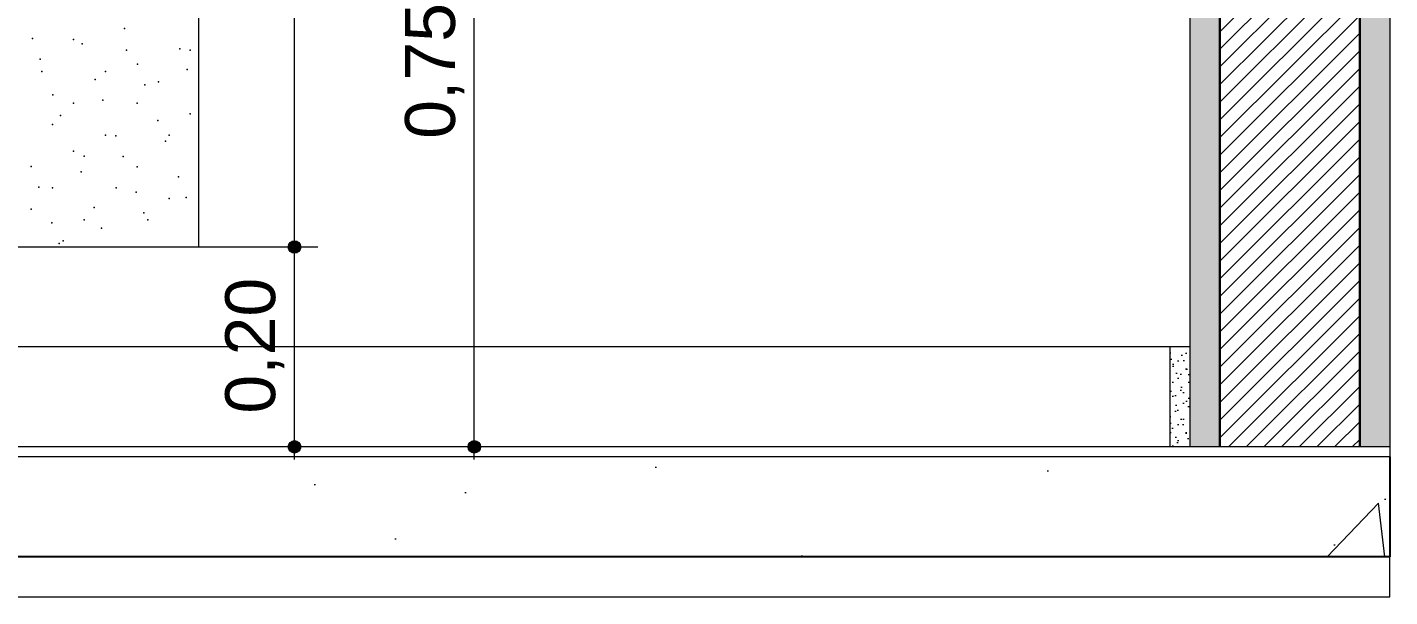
# Model space of a CAD drawing. Header units: metres. Extents: x -1.9 to 95.3, y -2.2 to 2.5.
# Drawn here: x 30.198 to 31.562, y -2.225 to -1.655 of the extents above; entities that cross this region are included whole.
import ezdxf

# ---------------------------------------------------------------- set-up
doc = ezdxf.new("R2010")
doc.units = ezdxf.units.M
doc.header["$MEASUREMENT"] = 0
doc.layers.add('COTAS CORTE', color=7, linetype='Continuous')
doc.layers.add('PAREDE CONSTRUIR', color=7, linetype='Continuous')
for name, color, linetype, lineweight, true_color in [('COTAS CORTE_Caneta_No__25', 7, 'Continuous', 13, 0x982312), ('LAJES.EST_Caneta_No__254', 7, 'Continuous', 0, 0xd1c9ad), ('LAJES.EST_Caneta_No__97', 7, 'Continuous', 13, 0x6b6b6b), ('PAREDE.ARQ_Caneta_No__97', 7, 'Continuous', 13, 0x6b6b6b), ('PISO - Rodapé_Caneta_No__97', 7, 'Continuous', 13, 0x6b6b6b)]:
    doc.layers.add(name, color=color, linetype=linetype, lineweight=lineweight, true_color=true_color)
for name, color, linetype, lineweight in [('LAJES.EST_Caneta_No__241', 7, 'Continuous', 13), ('LAJES.EST_Caneta_No__4', 7, 'Continuous', 25), ('LAJES.EST_Caneta_No__7', 7, 'Continuous', 13), ('PAREDE CONSTRUIR_Caneta_No__241', 7, 'Continuous', 13), ('PAREDE CONSTRUIR_Caneta_No__3', 7, 'Continuous', 30), ('PAREDE.ARQ_Caneta_No__241', 7, 'Continuous', 13), ('PISO - Rodapé_Caneta_No__11', 7, 'Continuous', 5)]:
    doc.layers.add(name, color=color, linetype=linetype, lineweight=lineweight)
doc.styles.add('GENERATED_STYLE_1', font='arial.ttf')
doc.dimstyles.new('GENERATED_STYLE__2', dxfattribs={"dimtxt": 0.05, "dimasz": 0.02375, "dimexe": 0.18, "dimexo": 0.267183, "dimgap": 0, "dimtad": 1, "dimzin": 0, "dimdsep": 46, "dimtxsty": 'GENERATED_STYLE_1', "dimblk": 'ARROWHEAD_11', "dimblk1": 'ARROWHEAD_11', "dimblk2": 'ARROWHEAD_11', "dimcen": 0.09, "dimclrd": 256, "dimclre": 256, "dimclrt": 256, "dimadec": 0, "dimazin": 0, "dimtfac": 1, "dimtdec": 4, "dimtmove": 0, "dimatfit": 3, "dimfxl": 0, "dimtolj": 1, "dimtzin": 0, "dimarcsym": 0})
pattern_1 = [(45, (-25.23893, -1.575), (-0.159099, 0.159099), [0, -0.15, 0, -0.225]), (110, (-24.73893, -1.575), (0.2114308, 0.0769545), [0, -0.11, 0, -0.19])]
pattern_2 = [(50, (-25.23893, -2.075), (-0.546554, 0.0478173), [0.05715, -0.62865]), (355, (-25.2389, -2.075), (-0.10573, 0.5731705), [0.04572, -0.502922]), (100.4514, (-25.1934, -2.079), (0.4408237, 0.5253533), [0.04857, -0.534271]), (46.1842, (-25.2389, -1.9226), (-0.813237, 0.126127), [0.085725, -0.942975]), (96.6356, (-25.17116, -1.9331), (0.712212, 0.742278), [0.072855, -0.801407]), (351.1842, (-25.2389, -1.9226), (0.712212, 0.742278), [0.06858, -0.754379]), (21, (-25.16273, -1.9607), (-0.454843, 0.3067956), [0.05715, -0.62865]), (326, (-25.1627, -1.9607), (0.185406, 0.552564), [0.04572, -0.50292]), (71.4514, (-25.1248, -1.98627), (0.6402493, 0.2457683), [0.04857, -0.53427]), (37.5, (-25.23893, -2.075), (0.0092658, 0.2536651), [0, -0.496824, 0, -0.51054, 0, -0.504825]), (7.5, (-25.23893, -2.075), (0.200459, 0.3005417), [0, -0.291084, 0, -0.485394, 0, -0.192405]), (327.5, (-25.40885, -2.075), (-0.4067718, 0.0171862), [0, -0.1905, 0, -0.59436, 0, -0.78867]), (317.5, (-25.48505, -2.075), (0.4443875, 0.0762795), [0, -0.24765, 0, -0.394716, 0, -0.56007])]

# ---------------------------------------------------------------- blocks, each defined once
blk = doc.blocks.new('*D107', base_point=(-25.2389, -2.075))
at = {"layer": 'COTAS CORTE_Caneta_No__25', "linetype": 'Continuous', "lineweight": 13, "true_color": 0x982312}
for points in [[(30.4589, -1.875), (30.4594, -1.8774), (30.4607, -1.8794), (30.4628, -1.8808), (30.4652, -1.8812), (30.4676, -1.8808), (30.4696, -1.8794), (30.4709, -1.8774), (30.4714, -1.875), (30.4709, -1.8726), (30.4696, -1.8706), (30.4676, -1.8692), (30.4652, -1.8687), (30.4628, -1.8692), (30.4607, -1.8706), (30.4594, -1.8726)], [(30.4589, -2.075), (30.4594, -2.0774), (30.4607, -2.0794), (30.4628, -2.0808), (30.4652, -2.0812), (30.4676, -2.0808), (30.4696, -2.0794), (30.4709, -2.0774), (30.4714, -2.075), (30.4709, -2.0726), (30.4696, -2.0706), (30.4676, -2.0692), (30.4652, -2.0687), (30.4628, -2.0692), (30.4607, -2.0706), (30.4594, -2.0726)]]:
    blk.add_hatch(color=24, dxfattribs=at).paths.add_polyline_path(points)
at = {"layer": 'COTAS CORTE_Caneta_No__25', "color": 24, "linetype": 'Continuous', "lineweight": 13, "true_color": 0x982312}
for p, q in [((30.4589, -1.875), (30.198, -1.875)), ((30.4652, -2.0687), (30.4652, -1.8812)), ((30.4886, -1.875), (30.4714, -1.875)), ((30.4589, -2.075), (30.4417, -2.075)), ((30.4652, -2.0875), (30.4652, -2.0812)), ((30.7323, -2.075), (30.4714, -2.075))]:
    blk.add_line(p, q, dxfattribs=at)
for centre in [(30.4652, -1.875), (30.4652, -2.075)]:
    blk.add_circle(centre, 0.00625, dxfattribs=at)
at = {"layer": 'COTAS CORTE_Caneta_No__25', "color": 24, "lineweight": 13, "true_color": 0x982312, "insert": (30.4552, -2.0417), "char_height": 0.05, "attachment_point": 7, "rotation": 90, "style": 'GENERATED_STYLE_1'}
blk.add_mtext('\\A1;{\\pql;\\fArial|b0|i0|c0|p0;\\W1.000000;0,20}', dxfattribs=at)
blk = doc.blocks.new('ARROWHEAD_11')
at = {"color": 0, "linetype": 'Continuous', "lineweight": 0}
blk.add_line((0, 0), (-1, 0), dxfattribs=at)
at = {"color": 0, "linetype": 'Continuous', "lineweight": 0, "const_width": 0.25, "flags": 128}
blk.add_lwpolyline([(-0.125, 0, 1), (0.125, 0, 1)], format="xyb", close=True, dxfattribs=at)
blk = doc.blocks.new('*D108', base_point=(-25.2389, -2.075))
at = {"layer": 'COTAS CORTE_Caneta_No__25', "linetype": 'Continuous', "lineweight": 13, "true_color": 0x982312}
for points in [[(30.4589, -0.075), (30.4594, -0.0774), (30.4607, -0.0794), (30.4628, -0.0808), (30.4652, -0.0812), (30.4676, -0.0808), (30.4696, -0.0794), (30.4709, -0.0774), (30.4714, -0.075), (30.4709, -0.0726), (30.4696, -0.0706), (30.4676, -0.0692), (30.4652, -0.0687), (30.4628, -0.0692), (30.4607, -0.0706), (30.4594, -0.0726)], [(30.4589, -1.875), (30.4594, -1.8774), (30.4607, -1.8794), (30.4628, -1.8808), (30.4652, -1.8812), (30.4676, -1.8808), (30.4696, -1.8794), (30.4709, -1.8774), (30.4714, -1.875), (30.4709, -1.8726), (30.4696, -1.8706), (30.4676, -1.8692), (30.4652, -1.8687), (30.4628, -1.8692), (30.4607, -1.8706), (30.4594, -1.8726)]]:
    blk.add_hatch(color=24, dxfattribs=at).paths.add_polyline_path(points)
at = {"layer": 'COTAS CORTE_Caneta_No__25', "color": 24, "linetype": 'Continuous', "lineweight": 13, "true_color": 0x982312}
for p, q in [((30.4652, -0.0687), (30.4652, -0.0625)), ((30.4589, -0.075), (30.198, -0.075)), ((30.4652, -1.8687), (30.4652, -0.0812)), ((30.4886, -0.075), (30.4714, -0.075))]:
    blk.add_line(p, q, dxfattribs=at)
blk.add_circle((30.4652, -0.075), 0.00625, dxfattribs=at)
at = {"layer": 'COTAS CORTE_Caneta_No__25', "color": 24, "lineweight": 13, "true_color": 0x982312, "insert": (30.4552, -1.0417), "char_height": 0.05, "attachment_point": 7, "rotation": 90, "style": 'GENERATED_STYLE_1'}
blk.add_mtext('\\A1;{\\pql;\\fArial|b0|i0|c0|p0;\\W1.000000;1,80}', dxfattribs=at)
blk = doc.blocks.new('*D109', base_point=(-25.2389, -2.075))
at = {"layer": 'COTAS CORTE_Caneta_No__25', "linetype": 'Continuous', "lineweight": 13, "true_color": 0x982312}
for points in [[(30.639, -1.325), (30.6395, -1.3274), (30.6408, -1.3294), (30.6429, -1.3308), (30.6452, -1.3312), (30.6476, -1.3308), (30.6497, -1.3294), (30.651, -1.3274), (30.6515, -1.325), (30.651, -1.3226), (30.6497, -1.3206), (30.6476, -1.3192), (30.6452, -1.3187), (30.6429, -1.3192), (30.6408, -1.3206), (30.6395, -1.3226)], [(30.639, -2.075), (30.6395, -2.0774), (30.6408, -2.0794), (30.6429, -2.0808), (30.6452, -2.0812), (30.6476, -2.0808), (30.6497, -2.0794), (30.651, -2.0774), (30.6515, -2.075), (30.651, -2.0726), (30.6497, -2.0706), (30.6476, -2.0692), (30.6452, -2.0687), (30.6429, -2.0692), (30.6408, -2.0706), (30.6395, -2.0726)]]:
    blk.add_hatch(color=24, dxfattribs=at).paths.add_polyline_path(points)
at = {"layer": 'COTAS CORTE_Caneta_No__25', "color": 24, "linetype": 'Continuous', "lineweight": 13, "true_color": 0x982312}
for p, q in [((30.639, -1.325), (30.3781, -1.325)), ((30.6452, -2.0687), (30.6452, -1.3312)), ((30.6687, -1.325), (30.6515, -1.325)), ((30.639, -2.075), (30.6218, -2.075)), ((30.6452, -2.0875), (30.6452, -2.0812)), ((30.9124, -2.075), (30.6515, -2.075))]:
    blk.add_line(p, q, dxfattribs=at)
for centre in [(30.6452, -1.325), (30.6452, -2.075)]:
    blk.add_circle(centre, 0.00625, dxfattribs=at)
at = {"layer": 'COTAS CORTE_Caneta_No__25', "color": 24, "lineweight": 13, "true_color": 0x982312, "insert": (30.6352, -1.7667), "char_height": 0.05, "attachment_point": 7, "rotation": 90, "style": 'GENERATED_STYLE_1'}
blk.add_mtext('\\A1;{\\pql;\\fArial|b0|i0|c0|p0;\\W1.000000;0,75}', dxfattribs=at)

msp = doc.modelspace()

# ---------------------------------------------------------------- hatches: boundary and pattern name
at = {"layer": 'LAJES.EST_Caneta_No__254', "linetype": 'Continuous', "lineweight": 0, "true_color": 0xd1c9ad}
h = msp.add_hatch(dxfattribs=at)
h.set_pattern_fill('Haie_OD_0007', color=9, style=0, pattern_type=2)
h.set_pattern_definition(pattern_1)
h.paths.add_polyline_path([(27.3116, -2.085), (31.3616, -2.085), (31.3616, -2.075), (27.3116, -2.075)])
h = msp.add_hatch(dxfattribs=at)
h.set_pattern_fill('Haie_OD_0007', color=9, style=0, pattern_type=2)
h.set_pattern_definition(pattern_1)
h.paths.add_polyline_path([(31.5616, -2.075), (31.3616, -2.075), (31.3616, -2.085), (31.5616, -2.085)])
at = {"layer": 'LAJES.EST_Caneta_No__97', "linetype": 'Continuous', "lineweight": 13, "true_color": 0x6b6b6b}
h = msp.add_hatch(dxfattribs=at)
h.set_pattern_fill('AR_CONC_0007', color=251, style=0, pattern_type=2)
h.set_pattern_definition(pattern_2)
h.paths.add_polyline_path([(27.3116, -2.185), (31.3616, -2.185), (31.3616, -2.085), (27.3116, -2.085)])
h = msp.add_hatch(dxfattribs=at)
h.set_pattern_fill('AR_CONC_0007', color=251, style=0, pattern_type=2)
h.set_pattern_definition(pattern_2)
h.paths.add_polyline_path([(31.3616, -2.085), (31.3616, -2.185), (31.5616, -2.185), (31.5616, -2.085)])
at = {"layer": 'PAREDE CONSTRUIR', "linetype": 'Continuous', "lineweight": 0, "true_color": 0xffffff}
for points in [[(31.3616, -2.075), (31.3916, -2.075), (31.3916, 0.125), (31.3616, 0.125)], [(31.5316, -2.075), (31.5616, -2.075), (31.5616, 0.125), (31.5316, 0.125)]]:
    msp.add_hatch(color=7, dxfattribs=at).paths.add_polyline_path(points)
at = {"layer": 'PAREDE CONSTRUIR', "linetype": 'Continuous', "lineweight": 0, "true_color": 0x000000}
h = msp.add_hatch(dxfattribs=at)
h.set_pattern_fill('common_brick_0007', color=18, style=0, pattern_type=2)
h.set_pattern_definition([(45, (-25.238927, -2.075), (-0.0088388348, 0.0088388348), [])])
h.paths.add_polyline_path([(31.3916, 0.125), (31.3916, -2.075), (31.5316, -2.075), (31.5316, 0.125)])
at = {"layer": 'PISO - Rodapé_Caneta_No__97', "linetype": 'Continuous', "lineweight": 13, "true_color": 0x6b6b6b}
h = msp.add_hatch(dxfattribs=at)
h.set_pattern_fill('cut_stone_0007', color=251, style=0, pattern_type=2)
h.set_pattern_definition([(45, (-25.238927, -2.05), (-0.0079549513, 0.0079549513), [0, -0.0075, 0, -0.01125]), (110, (-25.213927, -2.05), (0.010571542, 0.0038477266), [0, -0.0055, 0, -0.0095])])
h.paths.add_polyline_path([(31.3616, -1.975), (31.3416, -1.975), (31.3416, -2.075), (31.3616, -2.075)])

# ---------------------------------------------------------------- linework, layer by layer
at = {"layer": 'LAJES.EST_Caneta_No__241', "color": 7, "linetype": 'Continuous', "lineweight": 13}
for p, q in [((31.5616, -2.225), (31.5616, -2.185)), ((27.1117, -2.225), (31.5616, -2.225))]:
    msp.add_line(p, q, dxfattribs=at)
at = {"layer": 'LAJES.EST_Caneta_No__4', "color": 7, "linetype": 'Continuous', "lineweight": 25}
for p, q in [((31.5616, -2.085), (31.5616, -2.185)), ((31.3616, -2.185), (27.3116, -2.185)), ((31.5616, -2.185), (31.3616, -2.185))]:
    msp.add_line(p, q, dxfattribs=at)
at = {"layer": 'LAJES.EST_Caneta_No__7', "color": 7, "linetype": 'Continuous', "lineweight": 13}
for p, q in [((31.3616, -2.085), (27.3116, -2.085)), ((31.3416, -2.075), (27.3316, -2.075)), ((31.3616, -2.075), (31.3416, -2.075)), ((31.5616, -2.085), (31.3616, -2.085)), ((31.5616, -2.075), (31.5616, -2.085))]:
    msp.add_line(p, q, dxfattribs=at)
at = {"layer": 'LAJES.EST_Caneta_No__7', "color": 7, "linetype": 'Continuous', "lineweight": 13, "flags": 128}
msp.add_lwpolyline([(31.5616, -2.075), (31.5316, -2.075), (31.3916, -2.075), (31.3616, -2.075)], dxfattribs=at)
at = {"layer": 'PAREDE CONSTRUIR_Caneta_No__241', "color": 7, "linetype": 'Continuous', "lineweight": 13}
for p, q in [((31.5616, 0.125), (31.5616, -2.075)), ((31.3616, -1.975), (31.3616, -2.075))]:
    msp.add_line(p, q, dxfattribs=at)
at = {"layer": 'PAREDE CONSTRUIR_Caneta_No__241', "color": 7, "linetype": 'Continuous', "lineweight": 13, "flags": 128}
msp.add_lwpolyline([(31.3616, 0.125), (31.3616, 0.085), (31.3616, -1.975)], dxfattribs=at)
at = {"layer": 'PAREDE CONSTRUIR_Caneta_No__3', "color": 7, "linetype": 'Continuous', "lineweight": 30}
for p, q in [((31.3916, 0.125), (31.3916, -2.075)), ((31.5316, 0.125), (31.5316, -2.075))]:
    msp.add_line(p, q, dxfattribs=at)
at = {"layer": 'PAREDE.ARQ_Caneta_No__241', "color": 7, "linetype": 'Continuous', "lineweight": 13}
for q in [(30.3694, -0.075), (30.0994, -1.875)]:
    msp.add_line((30.3694, -1.875), q, dxfattribs=at)
at = {"layer": 'PAREDE.ARQ_Caneta_No__97', "color": 251, "linetype": 'Continuous', "lineweight": 13, "true_color": 0x6b6b6b}
for p in [(30.2951, -1.6562), (30.203, -1.6663), (30.2442, -1.6674), (30.2528, -1.6716), (30.3504, -1.6765), (30.2106, -1.687), (30.2972, -1.678), (30.3609, -1.678), (30.2124, -1.6992), (30.276, -1.6992), (30.3081, -1.6919), (30.3579, -1.6972), (30.2658, -1.7073), (30.3156, -1.7126), (30.3291, -1.7098), (30.2235, -1.7227), (30.2442, -1.731), (30.2734, -1.728), (30.3078, -1.731), (30.2311, -1.7434), (30.3609, -1.7417), (30.223, -1.7523), (30.3286, -1.7483), (30.276, -1.7629), (30.2864, -1.7637), (30.3362, -1.769), (30.3397, -1.7629), (30.2441, -1.7791), (30.2548, -1.7841), (30.2939, -1.7844), (30.2018, -1.7945), (30.2516, -1.7998), (30.3078, -1.7947), (30.3492, -1.8047), (30.2093, -1.8151), (30.223, -1.8159), (30.2866, -1.8159), (30.3069, -1.8201), (30.3397, -1.8265), (30.3567, -1.8254), (30.2018, -1.8371), (30.2646, -1.8355), (30.3144, -1.8407), (30.2223, -1.8509), (30.2548, -1.8477), (30.3185, -1.8477), (30.2721, -1.8561), (30.2298, -1.8715), (30.2336, -1.8689)]:
    msp.add_point(p, dxfattribs=at)
at = {"layer": 'PISO - Rodapé_Caneta_No__11', "color": 7, "linetype": 'Continuous', "lineweight": 5}
for p, q in [((31.3416, -1.975), (29.9529, -1.975)), ((31.3416, -1.975), (31.3416, -2.075)), ((31.3616, -1.975), (31.3416, -1.975))]:
    msp.add_line(p, q, dxfattribs=at)

# ---------------------------------------------------------------- dimensions: what is measured, and where the dimension line sits
at = {"layer": 'COTAS CORTE', "color": 24, "linetype": 'Continuous', "lineweight": 13, "true_color": 0x982312}
for base, p1, p2, picture, middle in [((30.4652, -0.075), (30.3694, -1.875), (30.3694, -0.075), '*D108', (30.4302, -0.977)), ((30.6452, -1.325), (31.3616, -2.075), (30.5626, -1.325), '*D109', (30.6102, -1.702)), ((30.4652, -1.875), (31.3616, -2.075), (30.3694, -1.875), '*D107', (30.4302, -1.977))]:
    dim = msp.add_linear_dim(base=base, p1=p1, p2=p2, angle=90, dimstyle='GENERATED_STYLE__2', dxfattribs=at)
    dim.commit()
    dim.dimension.update_dxf_attribs({"geometry": picture, "text_midpoint": middle, "dimtype": 160, "text_rotation": 90})

doc.saveas('drawing.dxf')
